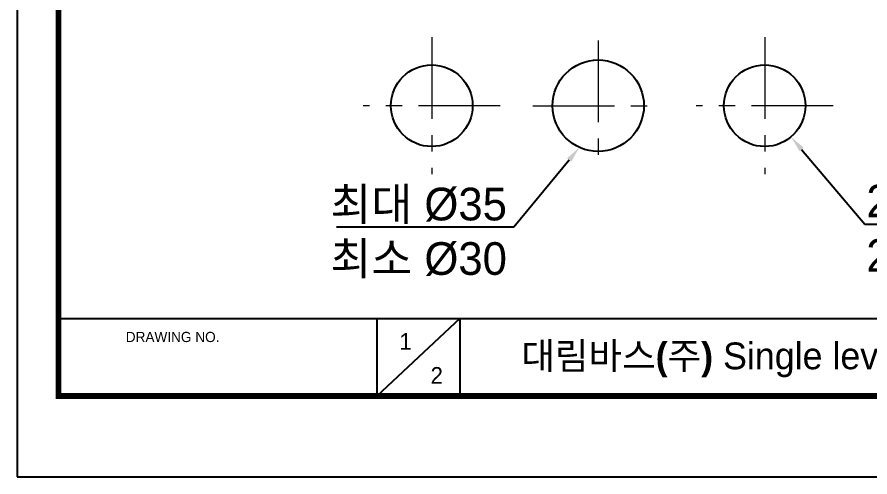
# Model space of a CAD drawing. Extents: x 0 to 790, y 0 to 579.
# Drawn here: x 0 to 261.3, y 0 to 140.8 of the extents above; entities that cross this region are included whole.
import ezdxf
from ezdxf import colors
from ezdxf.entities.mleader import LeaderData, LeaderLine
from ezdxf.math import Vec2, Vec3

# ---------------------------------------------------------------- set-up
doc = ezdxf.new("R2010")
doc.units = 0
doc.header["$LTSCALE"] = 10
doc.header["$MEASUREMENT"] = 0
doc.linetypes.add('CENTER', pattern=[2, 1.25, -0.25, 0.25, -0.25])
doc.linetypes.add('CENTER2', pattern=[28.575, 19.05, -3.175, 3.175, -3.175])
doc.layers.get('0').update_dxf_attribs({"linetype": 'CONTINUOUS'})
doc.layers.add('Cneter', color=1, linetype='CENTER2', lineweight=13)
doc.styles.add('Daelim Dimension', font='')
doc.styles.get('Daelim Dimension').set_extended_font_data('나눔고딕')

msp = doc.modelspace()

# ---------------------------------------------------------------- linework, layer by layer
at = {"color": 5}
msp.add_line((12.7, 48.49), (648.72, 48.49), dxfattribs=at)
at = {"color": 5, "ltscale": 40}
for p, q in [((110.19, 48.49), (110.19, 24.69)), ((110.19, 48.49), (110.19, 24.69)), ((135.67, 48.49), (110.19, 24.69)), ((135.67, 48.49), (110.19, 24.69)), ((135.67, 48.49), (135.67, 24.69)), ((135.67, 48.49), (135.67, 24.69))]:
    msp.add_line(p, q, dxfattribs=at)
at = {"ltscale": 0.5}
msp.add_lwpolyline([(0, 0), (789.88, 0), (789.88, 578.76), (0, 578.76)], close=True, dxfattribs=at)
at = {"color": 5, "linetype": 'ByBlock', "lineweight": 200, "const_width": 1.82}
msp.add_lwpolyline([(12.7, 24.78), (777.1, 24.78), (777.1, 565.32), (12.7, 565.32)], close=True, dxfattribs=at)
at = {"color": 0}
for centre, radius in [((127.05, 113.65), 12.5), ((178.05, 113.65), 14), ((229.05, 113.65), 12.5)]:
    msp.add_circle(centre, radius, dxfattribs=at)
at = {"layer": 'Cneter', "linetype": 'CENTER', "ltscale": 2}
for p, q in [((127.05, 134.61), (127.05, 92.68)), ((178.05, 133.65), (178.05, 93.65)), ((229.05, 134.61), (229.05, 92.68)), ((148.02, 113.65), (106.08, 113.65)), ((158.05, 113.65), (198.05, 113.65)), ((250.02, 113.65), (208.08, 113.65))]:
    msp.add_line(p, q, dxfattribs=at)

# ---------------------------------------------------------------- texts
at = {"color": 5, "ltscale": 40, "style": 'Daelim Dimension'}
msp.add_text('DRAWING NO.', height=3.1171, dxfattribs=at).set_placement((33.3, 41.29))
at = {"char_height": 5.1, "width": 7.119, "attachment_point": 1, "style": 'Daelim Dimension'}
for s, insert in [('1', (117.12, 44.03)), ('2', (126.69, 33.63))]:
    msp.add_mtext(s, dxfattribs=dict(at, insert=insert))
at = {"color": 2, "insert": (154.51, 41.16), "char_height": 8.198, "width": 362.8925, "attachment_point": 1, "style": 'Daelim Dimension'}
msp.add_mtext('{\\fPretendard Variable SemiBold|b0|i0|c129|p2;대림바스(주)} Single lever_DIVA_4"세면수전_DL L3011', dxfattribs=at)

# ---------------------------------------------------------------- leaders
at = {"ltscale": 0.5}
ml = msp.add_multileader_mtext('Standard', dxfattribs=at)
ml.set_content('2-최대 %%C30\\P2-최소 %%C25', color=256, style='Daelim Dimension')
ml.set_leader_properties(color=5)
ml.build(insert=Vec2(0, 0))
ml.multileader.update_dxf_attribs({"text_left_attachment_type": 6, "text_right_attachment_type": 6, "dogleg_length": 0.36, "arrow_head_size": 5})
ctx = ml.context
ctx.base_point, ctx.char_height, ctx.arrow_head_size, ctx.landing_gap_size, ctx.plane_origin = Vec3(260.1, 77.38), 10, 5, 0.09, Vec3(238.32, 122.03)
ctx.left_attachment, ctx.right_attachment = 6, 6
notes = []
notes.append((ctx, [(0, (1, 1, 0), (259.74, 77.38), (1, 0), 0.36, [(0, [(237.12, 104.1)], 0, [])])]))
ctx.mtext.insert, ctx.mtext.flow_direction = Vec3(260.19, 89.47), 5
ml = msp.add_multileader_mtext('Standard', dxfattribs=at)
ml.set_content('최대 %%C35\\P최소 %%C30', color=256, style='Daelim Dimension')
ml.set_leader_properties(color=5)
ml.build(insert=Vec2(0, 0))
ml.multileader.update_dxf_attribs({"text_left_attachment_type": 6, "text_right_attachment_type": 6, "dogleg_length": 0.36, "arrow_head_size": 5})
ctx = ml.context
ctx.base_point, ctx.char_height, ctx.arrow_head_size, ctx.landing_gap_size, ctx.plane_origin = Vec3(91.99, 76.44), 10, 5, 0.09, Vec3(172.3, 100.88)
ctx.left_attachment, ctx.right_attachment, ctx.text_align_type = 6, 6, 2
notes.append((ctx, [(0, (1, 1, 0), (152.24, 76.44), (-1, 0), 0.36, [(0, [(172.3, 100.88)], 0, [])])]))
ctx.mtext.insert, ctx.mtext.alignment, ctx.mtext.flow_direction = Vec3(150.08, 88.53), 3, 5
for ctx, leaders in notes:
    for number, flags, end, landing, length, lines in leaders:
        leader = LeaderData()
        leader.index, (leader.has_last_leader_line, leader.has_dogleg_vector, leader.attachment_direction) = number, flags
        leader.last_leader_point, leader.dogleg_vector, leader.dogleg_length = Vec3(end), Vec3(landing), length
        for number, points, colour, breaks in lines:
            line = LeaderLine()
            line.index, line.vertices, line.color, line.breaks = number, Vec3.list(points), colors.encode_raw_color(colour), breaks
            leader.lines.append(line)
        ctx.leaders.append(leader)

doc.saveas('drawing.dxf')
